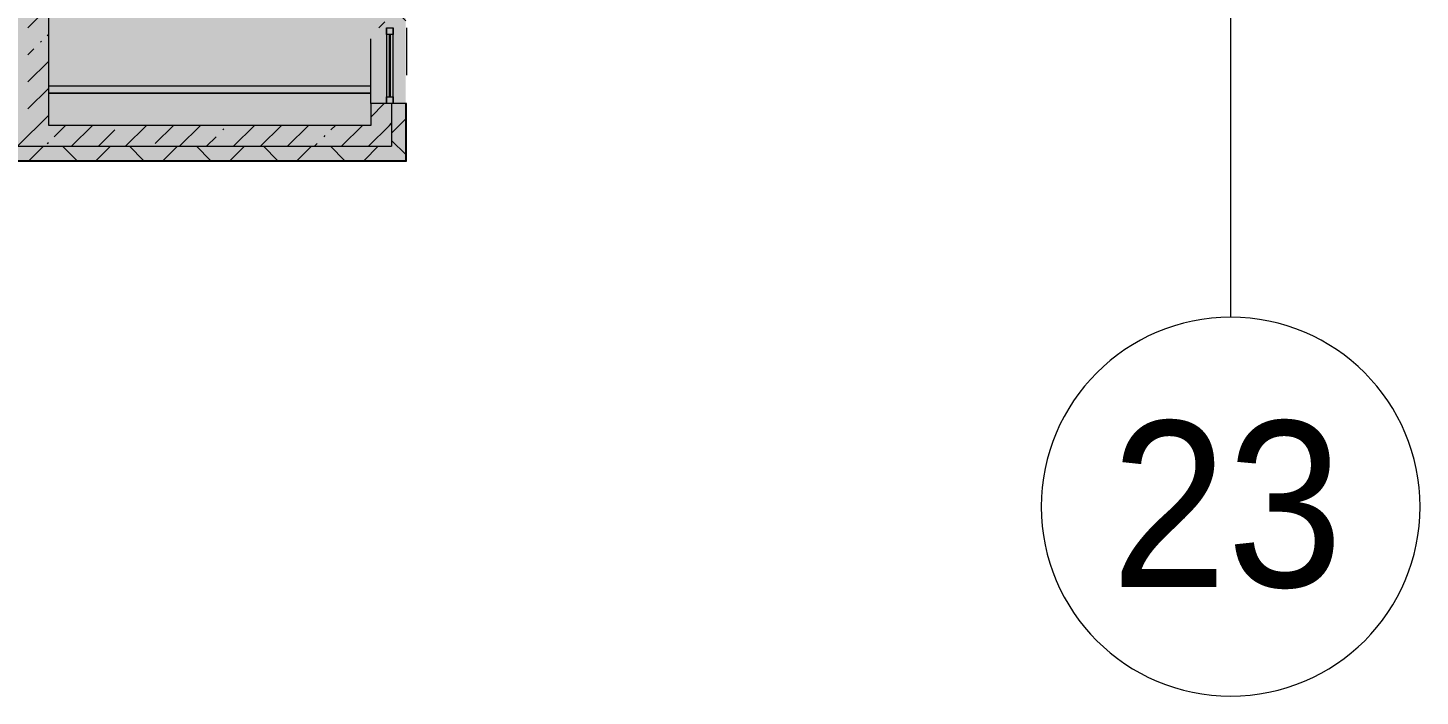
# Model space of a CAD drawing. Header units: millimetres. Extents: x 35355 to 234366, y -8553 to 29000.
# Drawn here: x 179216 to 193916, y -5906 to 1150 of the extents above; entities that cross this region are included whole.
import ezdxf

# ---------------------------------------------------------------- set-up
doc = ezdxf.new("R2010")
doc.units = ezdxf.units.MM
doc.linetypes.add('200_ШТРИХ__ш1_п0_6_', pattern=[800, 500, -300])
doc.layers.add('A-DETL-GENF-2', color=7, linetype='Continuous', lineweight=9, true_color=0xc0c0c0, transparency=0.4)
for name, color, linetype, lineweight in [('A-DETL-MBND-1', 7, '200_ШТРИХ__ш1_п0_6_', 9), ('A-WALL', 7, 'Continuous', 9), ('A-WALL-2', 7, 'Continuous', 5), ('I-WALL-3', 7, 'Continuous', 5), ('Оси', 7, 'Continuous', 9), ('Оси-1', 7, 'Continuous', 20)]:
    doc.layers.add(name, color=color, linetype=linetype, lineweight=lineweight)
for name, color, linetype, lineweight, true_color in [('A-GLAZ-3', 7, 'Continuous', 5, 0x737373), ('A-WALL-3', 7, 'Continuous', 5, 0x737373), ('A-WALL-4', 7, 'Continuous', 9, 0x737373), ('I-WALL-2', 7, 'Continuous', 5, 0x737373)]:
    doc.layers.add(name, color=color, linetype=linetype, lineweight=lineweight, true_color=true_color)
doc.styles.add('Arial_1', font='arial.ttf', dxfattribs={"width": 0.9, "height": 1750})
pattern_1 = [(45, (107356.5, 0), (-353.5534, 353.5534), []), (135, (107356.5, 0), (-353.5534, -353.5534), [])]
pattern_2 = [(45, (107356.5, 0), (-285.1231, 285.1231), []), (45, (107641.6, 0), (-285.1231, 285.1231), [504.031, -100.806, 16.764, -84.042])]

# ---------------------------------------------------------------- blocks, each defined once
blk = doc.blocks.new('120_Окно_СКБ_1Ст - 120_Окно_СКБ_1Ст 800х2500 EI30-23532001-3_6_2_птичка')
at = {"layer": 'A-GLAZ-3'}
for p, q in [((-400, -127), (-400, -57)), ((-400, -57), (-330, -57)), ((400, -57), (-400, -57)), ((-330, -127), (-400, -127)), ((-400, -127), (400, -127)), ((-330, -57), (-330, -127)), ((330, -87), (-330, -87)), ((330, -97), (-330, -97)), ((330, -127), (330, -57)), ((330, -57), (400, -57)), ((400, -127), (330, -127)), ((400, -57), (400, -127))]:
    blk.add_line(p, q, dxfattribs=at)
blk = doc.blocks.new('Зашивка приборов отопления38 - Зашивка приборов отопления-33325280-3_6_2_птичка')
at = {"layer": 'A-WALL-3'}
for p, q in [((120705, 18041), (120705, 17931)), ((120705, 17931), (124105, 17931)), ((124105, 17931), (120705, 17931)), ((120705, 17931), (120705, 17856)), ((120705, 17856), (124105, 17856))]:
    blk.add_line(p, q, dxfattribs=at)
blk = doc.blocks.new('Ось сетки - D8-29747960-3_6_2_птичка')
at = {"layer": 'Оси-1'}
for start, end in [(360, 180), (180, 360)]:
    blk.add_arc((0, 0), 4, start, end, dxfattribs=at)

msp = doc.modelspace()

# ---------------------------------------------------------------- hatches: boundary and pattern name
at = {"layer": 'A-DETL-GENF-2'}
msp.add_hatch(color=256, dxfattribs=at).paths.add_polyline_path([(178205.9, -251.7), (183206.5, -251.7), (183206.5, 3288.3), (191926.5, 3288.3), (191926.5, 27348.3), (149266.5, 27348.3), (149266.5, 23888.3), (145666.6, 23888.3), (145666.6, -251.7), (177273.7, -251.7)])
at = {"layer": 'A-WALL-2'}
h = msp.add_hatch(dxfattribs=at)
h.set_pattern_fill('FP_99', color=256, style=0, pattern_type=2)
h.set_pattern_definition(pattern_1)
h.paths.add_polyline_path([(183056.5, -250), (183206.5, -250), (183206.5, 350), (183056.5, 350), (183056.5, -100)])
h.paths.add_polyline_path([(183056.5, 1150), (183206.5, 1150), (183206.5, 3320), (183056.5, 3320), (183056.5, 1966.6)])
h = msp.add_hatch(dxfattribs=at)
h.set_pattern_fill('FP_99', color=256, style=0, pattern_type=2)
h.set_pattern_definition(pattern_1)
h.paths.add_polyline_path([(183056.5, -250), (183056.5, -100), (178916.5, -100), (178916.5, -250), (182866.8, -250)])
h.paths.add_polyline_path([(168966.5, -250), (168966.5, -100), (168266.5, -100), (168266.5, -250), (168884.1, -250)])
h.paths.add_polyline_path([(171066.5, -250), (171616.5, -250), (171616.5, -100), (171066.5, -100)])
h.paths.add_polyline_path([(173266.5, -250), (173516.5, -250), (173516.5, -100), (172516.5, -100), (172516.5, -250), (172766.5, -250)])
h.paths.add_polyline_path([(177273.7, -250), (178016.5, -250), (178016.5, -100), (174416.5, -100), (174416.5, -250), (175409.3, -250)])
h.paths.add_polyline_path([(165166.5, -250), (165166.5, -100), (163983.6, -100), (163983.6, -250), (165155.3, -250)])
at = {"layer": 'I-WALL-3'}
h = msp.add_hatch(dxfattribs=at)
h.set_pattern_fill('FP_95', color=256, style=0, pattern_type=2)
h.set_pattern_definition(pattern_2)
h.paths.add_polyline_path([(183056.5, 120), (183056.5, 350), (182836.5, 350), (182836.5, 120), (182866.8, 120)])
h.paths.add_polyline_path([(182866.8, 1150), (183056.5, 1150), (183056.5, 3550), (182836.5, 3550), (182836.5, 1150)])
h.paths.add_polyline_path([(182866.8, 4050), (183056.5, 4050), (183056.5, 7900), (182836.5, 7900), (182836.5, 4050)])
h = msp.add_hatch(dxfattribs=at)
h.set_pattern_fill('FP_95', color=256, style=0, pattern_type=2)
h.set_pattern_definition(pattern_2)
h.paths.add_polyline_path([(179216.5, 120), (179436.5, 120), (179436.5, 7680), (179216.5, 7680), (179216.5, 1966.6)])
h = msp.add_hatch(dxfattribs=at)
h.set_pattern_fill('FP_95', color=256, style=0, pattern_type=2)
h.set_pattern_definition(pattern_2)
h.paths.add_polyline_path([(179138.1, -100), (179216.5, -100), (179216.5, 120), (178916.5, 120), (178916.5, -100)])
h.paths.add_polyline_path([(173516.5, -100), (173516.5, 120), (173266.5, 120), (173266.5, -100)])
h.paths.add_polyline_path([(174416.5, -100), (178016.5, -100), (178016.5, 120), (174416.5, 120)])
h = msp.add_hatch(dxfattribs=at)
h.set_pattern_fill('FP_95', color=256, style=0, pattern_type=2)
h.set_pattern_definition(pattern_2)
h.paths.add_polyline_path([(183056.5, -100), (183056.5, 120), (179216.5, 120), (179216.5, -100), (182866.8, -100)])

# ---------------------------------------------------------------- linework, layer by layer
at = {"layer": 'A-DETL-MBND-1'}
for p, q in [((182836.5, 535), (182836.5, 1150)), ((183214.5, 1150), (183214.5, 350))]:
    msp.add_line(p, q, dxfattribs=at)
at = {"layer": 'A-WALL'}
for p, q in [((183209.5, -253), (183209.5, 350)), ((178916.5, -253), (183209.5, -253))]:
    msp.add_line(p, q, dxfattribs=at)
at = {"layer": 'A-WALL-2'}
for p, q in [((183214.5, -258), (183214.5, 350)), ((172516.5, -258), (183214.5, -258))]:
    msp.add_line(p, q, dxfattribs=at)
at = {"layer": 'A-WALL-3'}
for p, q in [((183214.5, 350), (183056.5, 350)), ((183056.5, 120), (183056.5, -100))]:
    msp.add_line(p, q, dxfattribs=at)
at = {"layer": 'A-WALL-4'}
for p, q in [((183056.5, 350), (183056.5, 120)), ((183206.5, -250), (183206.5, 350)), ((178916.5, -100), (183056.5, -100)), ((178916.5, -250), (183206.5, -250))]:
    msp.add_line(p, q, dxfattribs=at)
at = {"layer": 'I-WALL-2'}
for p, q in [((179436.5, 120), (179436.5, 7680)), ((183056.5, 350), (182836.5, 350)), ((182836.5, 350), (182836.5, 120)), ((182836.5, 120), (179436.5, 120))]:
    msp.add_line(p, q, dxfattribs=at)
at = {"layer": 'Оси'}
msp.add_line((191916.5, -1906.3), (191916.5, 9979), dxfattribs=at)

# ---------------------------------------------------------------- block references
at = {"layer": 'A-GLAZ-3', "rotation": 270}
msp.add_blockref('120_Окно_СКБ_1Ст - 120_Окно_СКБ_1Ст 800х2500 EI30-23532001-3_6_2_птичка', (183131.5, 750), dxfattribs=at)
at = {"layer": 'A-WALL-3', "rotation": 180}
msp.add_blockref('Зашивка приборов отопления38 - Зашивка приборов отопления-33325280-3_6_2_птичка', (303541.2, 18391.2), dxfattribs=at)
at = {"layer": 'Оси-1', "xscale": 499.9999999999995, "yscale": 499.9999999999995, "zscale": 499.9999999999995}
msp.add_blockref('Ось сетки - D8-29747960-3_6_2_птичка', (191916.5, -3906.3), dxfattribs=at)

# ---------------------------------------------------------------- texts
at = {"layer": 'Оси', "insert": (190653.4, -3003), "char_height": 1750, "width": 3030.379, "attachment_point": 1, "style": 'Arial_1'}
msp.add_mtext('23', dxfattribs=at)

doc.saveas('drawing.dxf')
